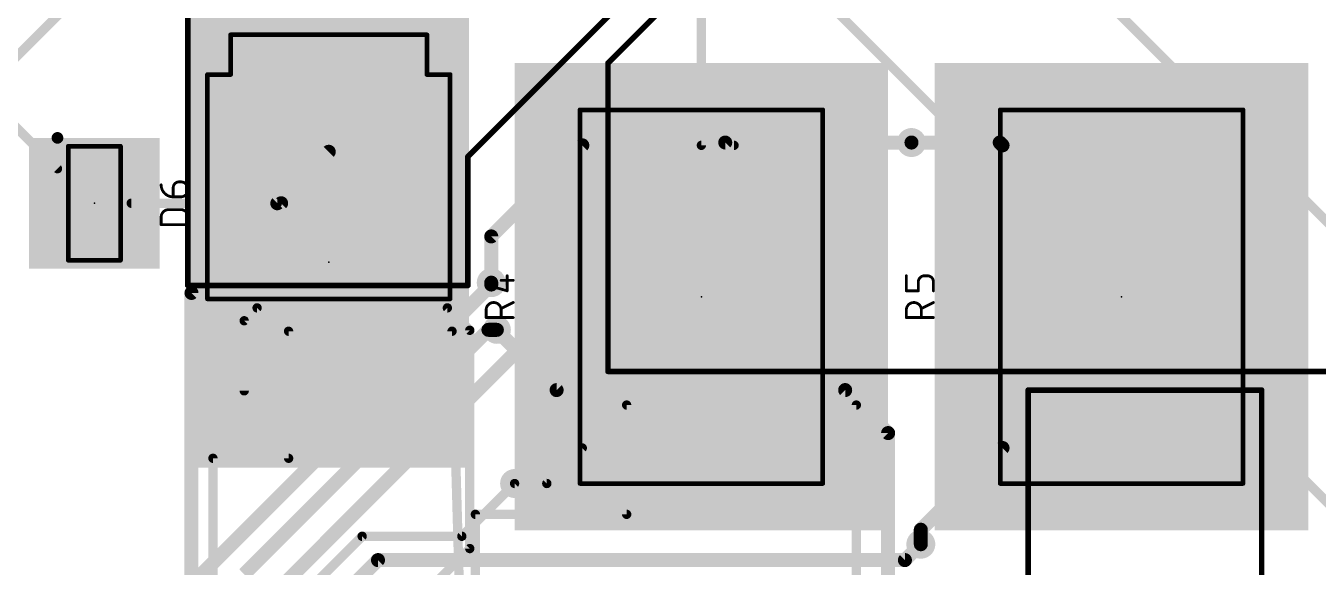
# Model space of a CAD drawing. Extents: x 0 to 100, y 0 to 94.
# Drawn here: x 24.81 to 59.96, y 40.91 to 55.62 of the extents above; entities that cross this region are included whole.
import ezdxf

# ---------------------------------------------------------------- set-up
doc = ezdxf.new("R2010")
doc.units = 0
for name, color, linetype in [('1', 12, 'CONTINUOUS'), ('16', 132, 'CONTINUOUS'), ('18', 110, 'CONTINUOUS'), ('21', 253, 'CONTINUOUS'), ('23', 53, 'CONTINUOUS'), ('25', 253, 'CONTINUOUS'), ('39', 12, 'CONTINUOUS'), ('40', 132, 'CONTINUOUS')]:
    doc.layers.add(name, color=color, linetype=linetype)

# ---------------------------------------------------------------- blocks, each defined once
blk = doc.blocks.new('RECT')
blk.add_solid([(-0.5, -0.5), (0.5, -0.5), (-0.5, 0.5), (0.5, 0.5)])
blk = doc.blocks.new('ROUNDV')
at = {"const_width": 0.5}
blk.add_lwpolyline([(0, -0.25, 1), (0, 0.25, 1), (0, -0.25)], format="xyb", dxfattribs=at)

msp = doc.modelspace()

# ---------------------------------------------------------------- linework, layer by layer
at = {"layer": '1'}
for points, const_width in [([(43.18, 60.96), (43.18, 52.3748)], 0.254), ([(23.4061, 53.6399), (27.4709, 57.7046)], 0.254), ([(41.91, 57.15), (36.83, 52.07)], 0.1524), ([(42.672, 56.642), (40.64, 54.61)], 0.1524), ([(29.21, 48.5648), (29.21, 55.88)], 0.1524), ([(40.64, 54.61), (40.64, 46.228)], 0.1524), ([(25.6667, 51.7398), (24.13, 53.2765)], 0.254), ([(31.6456, 50.8), (33.0454, 52.1998)], 0.381), ([(37.465, 49.8983), (39.9415, 52.3748)], 0.381), ([(43.18, 52.3748), (44.069, 52.3748)], 0.254), ([(48.895, 52.451), (51.2953, 52.451)], 0.381), ([(51.2953, 52.451), (51.3715, 52.3748)], 0.381), ([(36.83, 52.07), (36.83, 48.5648)], 0.1524), ([(29.3116, 48.3616), (31.75, 50.8)], 0.381), ([(27.6733, 50.8), (31.6456, 50.8)], 0.254), ([(37.465, 48.641), (37.465, 49.8983)], 0.381), ([(29.3116, 31.9024), (29.3116, 48.3616)], 0.381), ([(36.83, 48.5648), (29.21, 48.5648)], 0.1524), ([(31.0958, 47.9552), (30.7454, 47.6048)], 0.254), ([(36.2712, 47.9552), (31.0958, 47.9552)], 0.254), ([(36.8808, 47.3456), (36.2712, 47.9552)], 0.254), ([(30.7454, 45.6998), (30.7454, 47.6048)], 0.254), ([(36.8808, 41.4108), (36.8808, 47.3456)], 0.254), ([(39.243, 45.72), (37.6174, 47.3456)], 0.381), ([(37.6174, 47.3583), (37.6174, 47.3456)], 0.254), ([(36.3982, 47.3202), (31.9532, 47.3202)], 0.254), ([(31.9532, 47.3202), (31.9532, 43.8658)], 0.254), ([(36.6014, 40.1828), (36.3982, 47.3202)], 0.254), ([(40.64, 46.228), (64.262, 46.228)], 0.1524), ([(47.0916, 45.72), (39.243, 45.72)], 0.381), ([(48.26, 44.5516), (47.0916, 45.72)], 0.381), ([(52.07, 45.72), (52.07, 33.1724)], 0.1524), ([(58.42, 45.72), (52.07, 45.72)], 0.1524), ([(58.42, 33.1724), (58.42, 45.72)], 0.1524), ([(47.3964, 45.3136), (41.148, 45.3136)], 0.254), ([(41.148, 45.3136), (41.148, 42.3418)], 0.254), ([(47.3964, 40.4114), (47.3964, 45.3136)], 0.254), ([(48.26, 44.5516), (48.26, 39.37)], 0.381), ([(49.149, 41.9227), (51.3715, 44.1452)], 0.381), ([(31.9532, 43.8658), (29.8958, 43.8658)], 0.254), ([(29.8958, 43.8658), (29.8958, 32.3596)], 0.254), ([(39.9415, 44.1452), (38.9763, 43.18)], 0.254), ([(38.9763, 43.18), (38.1, 43.18)], 0.254), ([(41.148, 42.3418), (37.0332, 42.3418)], 0.254), ([(37.0332, 42.3418), (37.0332, 32.9946)], 0.254), ([(49.149, 41.529), (49.149, 41.9227)], 0.381), ([(34.6, 39.13), (36.8808, 41.4108)], 0.254)]:
    msp.add_lwpolyline(points, dxfattribs=dict(at, const_width=const_width))
for points, const_width in [([(40.6781, 54.61, 1), (40.6019, 54.61)], 0.0762), ([(40.6131, 54.6369, 1), (40.6669, 54.5831)], 0.0762), ([(33.1128, 52.1324, 1), (32.978, 52.2672)], 0.1905), ([(40.0089, 52.3074, 1), (39.8741, 52.4422)], 0.1905), ([(43.18, 52.4383, 1), (43.18, 52.3113)], 0.127), ([(43.1165, 52.3748, 1), (43.2435, 52.3748)], 0.127), ([(44.069, 52.3113, 1), (44.069, 52.4383)], 0.127), ([(48.895, 52.5463, 1), (48.895, 52.3558)], 0.1905), ([(51.3627, 52.5184, 1), (51.2279, 52.3836)], 0.1905), ([(51.2953, 52.3558, 1), (51.2953, 52.5463)], 0.1905), ([(51.3041, 52.3074, 1), (51.4389, 52.4422)], 0.1905), ([(36.8681, 52.07, 1), (36.7919, 52.07)], 0.0762), ([(36.8031, 52.0969, 1), (36.8569, 52.0431)], 0.0762), ([(25.6218, 51.6949, 1), (25.7116, 51.7847)], 0.127), ([(31.8174, 50.7326, 1), (31.6826, 50.8674)], 0.1905), ([(27.6733, 50.8635, 1), (27.6733, 50.7365)], 0.127), ([(31.5782, 50.8674, 1), (31.713, 50.7326)], 0.1905), ([(31.6456, 50.7365, 1), (31.6456, 50.8635)], 0.127), ([(37.3976, 49.9657, 1), (37.5324, 49.8309)], 0.1905), ([(37.5603, 49.8983, 1), (37.3698, 49.8983)], 0.1905), ([(29.2442, 48.429, 1), (29.379, 48.2942)], 0.1905), ([(29.4069, 48.3616, 1), (29.2164, 48.3616)], 0.1905), ([(29.21, 48.6029, 1), (29.21, 48.5267)], 0.0762), ([(29.1719, 48.5648, 1), (29.2481, 48.5648)], 0.0762), ([(36.7919, 48.5648, 1), (36.8681, 48.5648)], 0.0762), ([(36.83, 48.5267, 1), (36.83, 48.6029)], 0.0762), ([(37.3698, 48.641, 1), (37.5603, 48.641)], 0.1905), ([(31.0958, 48.0187, 1), (31.0958, 47.8917)], 0.127), ([(31.1407, 47.9103, 1), (31.0509, 48.0001)], 0.127), ([(36.3161, 48.0001, 1), (36.2263, 47.9103)], 0.127), ([(36.2712, 47.8917, 1), (36.2712, 48.0187)], 0.127), ([(30.8089, 47.6048, 1), (30.6819, 47.6048)], 0.127), ([(30.7005, 47.6497, 1), (30.7903, 47.5599)], 0.127), ([(36.9443, 47.3456, 1), (36.8173, 47.3456)], 0.127), ([(36.8359, 47.3007, 1), (36.9257, 47.3905)], 0.127), ([(37.6848, 47.413, 1), (37.55, 47.2782)], 0.1905), ([(37.6809, 47.3583, 1), (37.5539, 47.3583)], 0.127), ([(31.9532, 47.3837, 1), (31.9532, 47.2567)], 0.127), ([(32.0167, 47.3202, 1), (31.8897, 47.3202)], 0.127), ([(36.4617, 47.322, 1), (36.3347, 47.3184)], 0.127), ([(36.3982, 47.2567, 1), (36.3982, 47.3837)], 0.127), ([(37.5539, 47.3456, 1), (37.6809, 47.3456)], 0.127), ([(40.64, 46.2661, 1), (40.64, 46.1899)], 0.0762), ([(40.6019, 46.228, 1), (40.6781, 46.228)], 0.0762), ([(30.6819, 45.6998, 1), (30.8089, 45.6998)], 0.127), ([(39.243, 45.8152, 1), (39.243, 45.6247)], 0.1905), ([(39.1756, 45.6526, 1), (39.3104, 45.7874)], 0.1905), ([(47.159, 45.7874, 1), (47.0242, 45.6526)], 0.1905), ([(47.0916, 45.6247, 1), (47.0916, 45.8152)], 0.1905), ([(52.1081, 45.72, 1), (52.0319, 45.72)], 0.0762), ([(52.07, 45.7581, 1), (52.07, 45.6819)], 0.0762), ([(58.4581, 45.72, 1), (58.3819, 45.72)], 0.0762), ([(58.42, 45.6819, 1), (58.42, 45.7581)], 0.0762), ([(41.148, 45.3771, 1), (41.148, 45.2501)], 0.127), ([(41.2115, 45.3136, 1), (41.0845, 45.3136)], 0.127), ([(47.4599, 45.3136, 1), (47.3329, 45.3136)], 0.127), ([(47.3964, 45.2501, 1), (47.3964, 45.3771)], 0.127), ([(48.3553, 44.5516, 1), (48.1648, 44.5516)], 0.1905), ([(48.1926, 44.4842, 1), (48.3274, 44.619)], 0.1905), ([(51.4389, 44.0778, 1), (51.3041, 44.2126)], 0.1905), ([(29.8958, 43.9293, 1), (29.8958, 43.8023)], 0.127), ([(29.9593, 43.8658, 1), (29.8323, 43.8658)], 0.127), ([(31.9532, 43.8023, 1), (31.9532, 43.9293)], 0.127), ([(39.9864, 44.1003, 1), (39.8966, 44.1901)], 0.127), ([(31.8897, 43.8658, 1), (32.0167, 43.8658)], 0.127), ([(38.1, 43.2435, 1), (38.1, 43.1165)], 0.127), ([(38.9314, 43.2249, 1), (39.0212, 43.1351)], 0.127), ([(38.9763, 43.1165, 1), (38.9763, 43.2435)], 0.127), ([(37.0332, 42.4053, 1), (37.0332, 42.2783)], 0.127), ([(37.0967, 42.3418, 1), (36.9697, 42.3418)], 0.127), ([(41.0845, 42.3418, 1), (41.2115, 42.3418)], 0.127), ([(41.148, 42.2783, 1), (41.148, 42.4053)], 0.127), ([(49.0816, 41.9901, 1), (49.2164, 41.8553)], 0.1905), ([(49.2443, 41.9227, 1), (49.0538, 41.9227)], 0.1905), ([(36.9257, 41.3659, 1), (36.8359, 41.4557)], 0.127), ([(49.0538, 41.529, 1), (49.2443, 41.529)], 0.1905), ([(36.8173, 41.4108, 1), (36.9443, 41.4108)], 0.127)]:
    msp.add_lwpolyline(points, format="xyb", dxfattribs=dict(at, const_width=const_width))
at = {"layer": '16'}
for points, const_width in [([(68.58, 41.91), (50.8, 59.69)], 0.254), ([(44.45, 58.42), (64.77, 38.1)], 0.254), ([(43.8292, 52.451), (15.8028, 24.4246)], 0.381), ([(43.8292, 52.451), (48.895, 52.451)], 0.381), ([(37.465, 48.5902), (12.827, 23.9522)], 0.381), ([(37.465, 48.641), (37.465, 48.5902)], 0.381), ([(37.3888, 47.3583), (30.7448, 40.7143)], 0.381), ([(37.6174, 47.3583), (37.3888, 47.3583)], 0.381), ([(38.1, 43.18), (36.6649, 41.7449)], 0.254), ([(33.953, 41.7449), (15.2459, 23.0378)], 0.254), ([(36.6649, 41.7449), (33.953, 41.7449)], 0.254), ([(48.7172, 41.0972), (49.149, 41.529)], 0.381), ([(34.3842, 41.0972), (17.452, 24.165)], 0.381), ([(48.7172, 41.0972), (34.3842, 41.0972)], 0.381)]:
    msp.add_lwpolyline(points, dxfattribs=dict(at, const_width=const_width))
for points, const_width in [([(43.8292, 52.5463, 1), (43.8292, 52.3558)], 0.1905), ([(43.8966, 52.3836, 1), (43.7619, 52.5184)], 0.1905), ([(48.895, 52.3558, 1), (48.895, 52.5463)], 0.1905), ([(37.5603, 48.641, 1), (37.3698, 48.641)], 0.1905), ([(37.3698, 48.5902, 1), (37.5603, 48.5902)], 0.1905), ([(37.5324, 48.5228, 1), (37.3976, 48.6576)], 0.1905), ([(37.3888, 47.4535, 1), (37.3888, 47.263)], 0.1905), ([(37.4562, 47.2909, 1), (37.3214, 47.4257)], 0.1905), ([(37.6174, 47.263, 1), (37.6174, 47.4535)], 0.1905), ([(38.1449, 43.1351, 1), (38.0551, 43.2249)], 0.127), ([(33.953, 41.8084, 1), (33.953, 41.6814)], 0.127), ([(33.9979, 41.7, 1), (33.9081, 41.7898)], 0.127), ([(36.62, 41.7898, 1), (36.7098, 41.7)], 0.127), ([(36.6649, 41.6814, 1), (36.6649, 41.8084)], 0.127), ([(49.2164, 41.4616, 1), (49.0816, 41.5964)], 0.1905), ([(34.3842, 41.1925, 1), (34.3842, 41.002)], 0.1905), ([(34.4516, 41.0298, 1), (34.3168, 41.1646)], 0.1905), ([(48.6498, 41.1646, 1), (48.7846, 41.0298)], 0.1905), ([(48.7172, 41.002, 1), (48.7172, 41.1925)], 0.1905)]:
    msp.add_lwpolyline(points, format="xyb", dxfattribs=dict(at, const_width=const_width))
at = {"layer": '21'}
for points, const_width in [([(30.3754, 55.4116, 1), (30.3754, 55.3481)], 0.0635), ([(30.4072, 55.3798, 1), (30.3437, 55.3798)], 0.0635), ([(35.7472, 55.3798, 1), (35.6837, 55.3798)], 0.0635), ([(35.7154, 55.3481, 1), (35.7154, 55.4116)], 0.0635), ([(29.7454, 54.3316, 1), (29.7454, 54.2681)], 0.0635), ([(29.7771, 54.2998, 1), (29.7137, 54.2998)], 0.0635), ([(30.3437, 54.2998, 1), (30.4072, 54.2998)], 0.0635), ([(30.3754, 54.2681, 1), (30.3754, 54.3316)], 0.0635), ([(35.7154, 54.3316, 1), (35.7154, 54.2681)], 0.0635), ([(35.6837, 54.2998, 1), (35.7472, 54.2998)], 0.0635), ([(36.3772, 54.2998, 1), (36.3137, 54.2998)], 0.0635), ([(36.3454, 54.2681, 1), (36.3454, 54.3316)], 0.0635), ([(39.878, 53.3718, 1), (39.878, 53.3083)], 0.0635), ([(39.9098, 53.34, 1), (39.8462, 53.34)], 0.0635), ([(46.5138, 53.34, 1), (46.4502, 53.34)], 0.0635), ([(46.482, 53.3083, 1), (46.482, 53.3718)], 0.0635), ([(51.308, 53.3718, 1), (51.308, 53.3083)], 0.0635), ([(51.3398, 53.34, 1), (51.2762, 53.34)], 0.0635), ([(57.9438, 53.34, 1), (57.8803, 53.34)], 0.0635), ([(57.912, 53.3083, 1), (57.912, 53.3718)], 0.0635), ([(25.6667, 52.4986, 1), (25.6667, 52.6574, 1), (25.6667, 52.4986)], 0.1588), ([(25.9588, 52.3812, 1), (25.9588, 52.3177)], 0.0635), ([(25.9905, 52.3494, 1), (25.9271, 52.3494)], 0.0635), ([(27.4129, 52.3494, 1), (27.3495, 52.3494)], 0.0635), ([(27.3812, 52.3177, 1), (27.3812, 52.3812)], 0.0635), ([(25.9588, 49.2824, 1), (25.9588, 49.2189)], 0.0635), ([(25.9271, 49.2506, 1), (25.9905, 49.2506)], 0.0635), ([(27.3495, 49.2506, 1), (27.4129, 49.2506)], 0.0635), ([(27.3812, 49.2189, 1), (27.3812, 49.2824)], 0.0635), ([(29.7454, 48.2316, 1), (29.7454, 48.1681)], 0.0635), ([(29.7137, 48.1998, 1), (29.7771, 48.1998)], 0.0635), ([(36.3137, 48.1998, 1), (36.3772, 48.1998)], 0.0635), ([(36.3454, 48.1681, 1), (36.3454, 48.2316)], 0.0635), ([(39.878, 43.2118, 1), (39.878, 43.1482)], 0.0635), ([(46.482, 43.1482, 1), (46.482, 43.2118)], 0.0635), ([(51.308, 43.2118, 1), (51.308, 43.1482)], 0.0635), ([(57.912, 43.1482, 1), (57.912, 43.2118)], 0.0635), ([(39.8462, 43.18, 1), (39.9098, 43.18)], 0.0635), ([(46.4502, 43.18, 1), (46.5138, 43.18)], 0.0635), ([(51.2762, 43.18, 1), (51.3398, 43.18)], 0.0635), ([(57.8803, 43.18, 1), (57.9438, 43.18)], 0.0635)]:
    msp.add_lwpolyline(points, format="xyb", dxfattribs=dict(at, const_width=const_width))
at = {"layer": '21', "const_width": 0.127}
for points in [[(30.3754, 54.2998), (30.3754, 55.3798)], [(30.3754, 55.3798), (35.7154, 55.3798)], [(35.7154, 55.3798), (35.7154, 54.2998)], [(29.7454, 48.1998), (29.7454, 54.2998)], [(29.7454, 54.2998), (30.3754, 54.2998)], [(35.7154, 54.2998), (36.3454, 54.2998)], [(36.3454, 48.1998), (36.3454, 54.2998)], [(46.482, 53.34), (39.878, 53.34)], [(39.878, 53.34), (39.878, 43.18)], [(46.482, 43.18), (46.482, 53.34)], [(57.912, 53.34), (51.308, 53.34)], [(51.308, 53.34), (51.308, 43.18)], [(57.912, 43.18), (57.912, 53.34)], [(27.3812, 52.3494), (25.9588, 52.3494)], [(25.9588, 52.3494), (25.9588, 49.2506)], [(27.3812, 49.2506), (27.3812, 52.3494)], [(27.3812, 49.2506), (25.9588, 49.2506)], [(29.7454, 48.1998), (36.3454, 48.1998)], [(39.878, 43.18), (46.482, 43.18)], [(51.308, 43.18), (57.912, 43.18)]]:
    msp.add_lwpolyline(points, dxfattribs=at)
at = {"layer": '23'}
for p in [(26.67, 50.8), (33.0454, 49.1998), (43.18, 48.26), (54.61, 48.26)]:
    msp.add_point(p, dxfattribs=at)
at = {"layer": '25'}
for points, const_width in [([(28.5051, 51.3007, 1), (28.467, 51.3007)], 0.0381), ([(28.4861, 51.3007, 0.4142), (28.8135, 50.9733)], 0.0762), ([(28.9772, 51.3826, 0.4142), (28.8135, 51.2189)], 0.0762), ([(28.9772, 51.4016, 1), (28.9772, 51.3635)], 0.0381), ([(28.9772, 51.3635, 1), (28.9772, 51.4016)], 0.0381), ([(29.0181, 50.9733, 1), (29.0181, 51.3826)], 0.0762), ([(29.0181, 51.4016, 1), (29.0181, 51.3635)], 0.0381), ([(29.0181, 51.3635, 1), (29.0181, 51.4016)], 0.0381), ([(28.8325, 51.2189, 1), (28.7944, 51.2189)], 0.0381), ([(28.7944, 51.2189, 1), (28.8325, 51.2189)], 0.0381), ([(28.7944, 50.9733, 1), (28.8325, 50.9733)], 0.0381), ([(28.8135, 50.9924, 1), (28.8135, 50.9543)], 0.0381), ([(28.8135, 50.9543, 1), (28.8135, 50.9924)], 0.0381), ([(29.0181, 50.9924, 1), (29.0181, 50.9543)], 0.0381), ([(29.0181, 50.9543, 1), (29.0181, 50.9924)], 0.0381), ([(28.6907, 50.6267, 0.4142), (28.4861, 50.422)], 0.0762), ([(28.6907, 50.6457, 1), (28.6907, 50.6076)], 0.0381), ([(28.6907, 50.6076, 1), (28.6907, 50.6457)], 0.0381), ([(29.2227, 50.422, 0.4142), (29.0181, 50.6267)], 0.0762), ([(29.0181, 50.6457, 1), (29.0181, 50.6076)], 0.0381), ([(29.0181, 50.6076, 1), (29.0181, 50.6457)], 0.0381), ([(28.5052, 50.422, 1), (28.4671, 50.422)], 0.0381), ([(28.4671, 50.422, 1), (28.5052, 50.422)], 0.0381), ([(29.2417, 50.422, 1), (29.2036, 50.422)], 0.0381), ([(29.2037, 50.422, 1), (29.2417, 50.422)], 0.0381), ([(28.4861, 50.2365, 1), (28.4861, 50.1984)], 0.0381), ([(28.4671, 50.2174, 1), (28.5052, 50.2174)], 0.0381), ([(29.2036, 50.2174, 1), (29.2417, 50.2174)], 0.0381), ([(29.2227, 50.1984, 1), (29.2227, 50.2365)], 0.0381), ([(37.9173, 48.8278, 1), (37.8792, 48.8278)], 0.0381), ([(48.7744, 48.8278, 1), (48.7363, 48.8278)], 0.0381), ([(49.2464, 48.8278, 0.4142), (49.0827, 48.6641)], 0.0762), ([(49.2464, 48.8469, 1), (49.2464, 48.8088)], 0.0381), ([(49.2464, 48.8088, 1), (49.2464, 48.8469)], 0.0381), ([(49.4919, 48.6641, 0.4142), (49.3282, 48.8278)], 0.0762), ([(49.3282, 48.8469, 1), (49.3282, 48.8088)], 0.0381), ([(49.3282, 48.8088, 1), (49.3282, 48.8469)], 0.0381), ([(37.3305, 48.6006, 1), (37.3201, 48.564)], 0.0381), ([(37.7345, 48.7241, 1), (37.7345, 48.686)], 0.0381), ([(38.0619, 48.686, 1), (38.0619, 48.7241)], 0.0381), ([(49.1017, 48.6641, 1), (49.0636, 48.6641)], 0.0381), ([(49.0636, 48.6641, 1), (49.1017, 48.6641)], 0.0381), ([(49.511, 48.6641, 1), (49.4729, 48.6641)], 0.0381), ([(49.4729, 48.6641, 1), (49.511, 48.6641)], 0.0381), ([(37.8792, 48.4186, 1), (37.9173, 48.4186)], 0.0381), ([(37.893, 48.4003, 1), (37.9034, 48.4369)], 0.0381), ([(48.7553, 48.4376, 1), (48.7553, 48.3995)], 0.0381), ([(48.7363, 48.4186, 1), (48.7744, 48.4186)], 0.0381), ([(49.0636, 48.4186, 1), (49.1017, 48.4186)], 0.0381), ([(49.0827, 48.3995, 1), (49.0827, 48.4376)], 0.0381), ([(49.4729, 48.4186, 1), (49.511, 48.4186)], 0.0381), ([(37.3443, 47.8968, 1), (37.3062, 47.8968)], 0.0381), ([(37.3062, 47.8968, 1), (37.3443, 47.8968)], 0.0381), ([(37.7345, 47.8968, 1), (37.3253, 47.8968)], 0.0762), ([(37.726, 47.9548, 1), (37.743, 47.9207)], 0.0381), ([(37.7536, 47.8968, 1), (37.7155, 47.8968)], 0.0381), ([(37.7155, 47.8968, 1), (37.7536, 47.8968)], 0.0381), ([(38.0704, 48.0844, 1), (38.0534, 48.1184)], 0.0381), ([(49.1645, 47.8968, 1), (48.7553, 47.8968)], 0.0762), ([(48.7744, 47.8968, 1), (48.7363, 47.8968)], 0.0381), ([(48.7363, 47.8968, 1), (48.7744, 47.8968)], 0.0381), ([(49.156, 47.9548, 1), (49.173, 47.9207)], 0.0381), ([(49.1836, 47.8968, 1), (49.1455, 47.8968)], 0.0381), ([(49.1455, 47.8968, 1), (49.1836, 47.8968)], 0.0381), ([(49.5004, 48.0844, 1), (49.4834, 48.1184)], 0.0381), ([(37.3062, 47.6922, 1), (37.3443, 47.6922)], 0.0381), ([(37.3253, 47.7112, 1), (37.3253, 47.6731)], 0.0381), ([(37.7155, 47.6922, 1), (37.7536, 47.6922)], 0.0381), ([(38.0619, 47.6731, 1), (38.0619, 47.7112)], 0.0381), ([(48.7553, 47.7112, 1), (48.7553, 47.6731)], 0.0381), ([(48.7363, 47.6922, 1), (48.7744, 47.6922)], 0.0381), ([(49.1455, 47.6922, 1), (49.1836, 47.6922)], 0.0381), ([(49.4919, 47.6731, 1), (49.4919, 47.7112)], 0.0381)]:
    msp.add_lwpolyline(points, format="xyb", dxfattribs=dict(at, const_width=const_width))
at = {"layer": '25', "const_width": 0.0762}
for points in [[(28.9772, 51.3826), (29.0181, 51.3826)], [(28.8135, 50.9733), (28.8135, 51.2189)], [(29.0181, 50.9733), (28.8135, 50.9733)], [(28.6907, 50.6267), (29.0181, 50.6267)], [(28.4861, 50.2174), (28.4861, 50.422)], [(29.2227, 50.422), (29.2227, 50.2174)], [(29.2227, 50.2174), (28.4861, 50.2174)], [(37.8982, 48.4186), (37.8982, 48.8278)], [(48.7553, 48.4186), (48.7553, 48.8278)], [(49.3282, 48.8278), (49.2464, 48.8278)], [(37.3253, 48.5823), (37.8982, 48.4186)], [(37.7345, 48.705), (38.0619, 48.705)], [(49.0827, 48.6641), (49.0827, 48.4186)], [(49.4919, 48.4186), (49.4919, 48.6641)], [(49.0827, 48.4186), (48.7553, 48.4186)], [(37.3253, 47.6922), (37.3253, 47.8968)], [(38.0619, 48.1014), (37.7345, 47.9377)], [(37.7345, 47.8968), (37.7345, 47.6922)], [(48.7553, 47.6922), (48.7553, 47.8968)], [(49.4919, 48.1014), (49.1645, 47.9377)], [(49.1645, 47.8968), (49.1645, 47.6922)], [(38.0619, 47.6922), (37.3253, 47.6922)], [(49.4919, 47.6922), (48.7553, 47.6922)]]:
    msp.add_lwpolyline(points, dxfattribs=at)

# ---------------------------------------------------------------- block references
at = {"layer": '1'}
for p, xscale, yscale, rotation in [((33.0454, 52.1998), 6, 6, 90), ((39.9415, 52.3748), 0.889, 2.4384, 180), ((44.069, 52.3748), 5.588, 2.4384, 180), ((51.3715, 52.3748), 0.889, 2.4384, 180), ((55.499, 52.3748), 5.588, 2.4384, 180), ((25.6667, 51.7398), 0.7112, 0.889, 270), ((27.6733, 50.8), 0.7112, 0.889, 270), ((25.6667, 49.8602), 0.7112, 0.889, 270), ((39.9415, 44.1452), 0.889, 2.4384, 180), ((44.069, 44.1452), 5.588, 2.4384, 180), ((51.3715, 44.1452), 0.889, 2.4384, 180), ((55.499, 44.1452), 5.588, 2.4384, 180)]:
    msp.add_blockref('RECT', p, dxfattribs=dict(at, xscale=xscale, yscale=yscale, rotation=rotation))
at = {"layer": '1', "xscale": 1.6, "yscale": 3}
for p in [(30.7454, 45.6998), (35.3454, 45.6998)]:
    msp.add_blockref('RECT', p, dxfattribs=at)
at = {"layer": '18'}
for p, xscale, yscale in [((48.895, 52.451), 0.7874, 0.7874), ((48.895, 52.451), 0.7874, 0.7874), ((37.465, 48.641), 0.7874, 0.7874), ((37.465, 48.641), 0.7874, 0.7874), ((37.6174, 47.3583), 0.762, 0.762), ((37.6174, 47.3583), 0.762, 0.762), ((38.1, 43.18), 0.7874, 0.7874), ((38.1, 43.18), 0.7874, 0.7874), ((49.149, 41.529), 0.7874, 0.7874), ((49.149, 41.529), 0.7874, 0.7874)]:
    msp.add_blockref('ROUNDV', p, dxfattribs=dict(at, xscale=xscale, yscale=yscale))
at = {"layer": '39', "xscale": 7.62, "yscale": 12.446}
msp.add_blockref('RECT', (33.0454, 49.8348), dxfattribs=at)
at = {"layer": '39'}
for p, xscale, yscale, rotation in [((43.18, 48.26), 12.7, 10.16, 90), ((54.61, 48.26), 12.7, 10.16, 90), ((26.67, 50.8), 3.556, 3.556, 270)]:
    msp.add_blockref('RECT', p, dxfattribs=dict(at, xscale=xscale, yscale=yscale, rotation=rotation))
at = {"layer": '40', "xscale": 12.7, "yscale": 10.16, "rotation": 90}
for p in [(43.18, 48.26), (54.61, 48.26)]:
    msp.add_blockref('RECT', p, dxfattribs=at)

doc.saveas('drawing.dxf')
